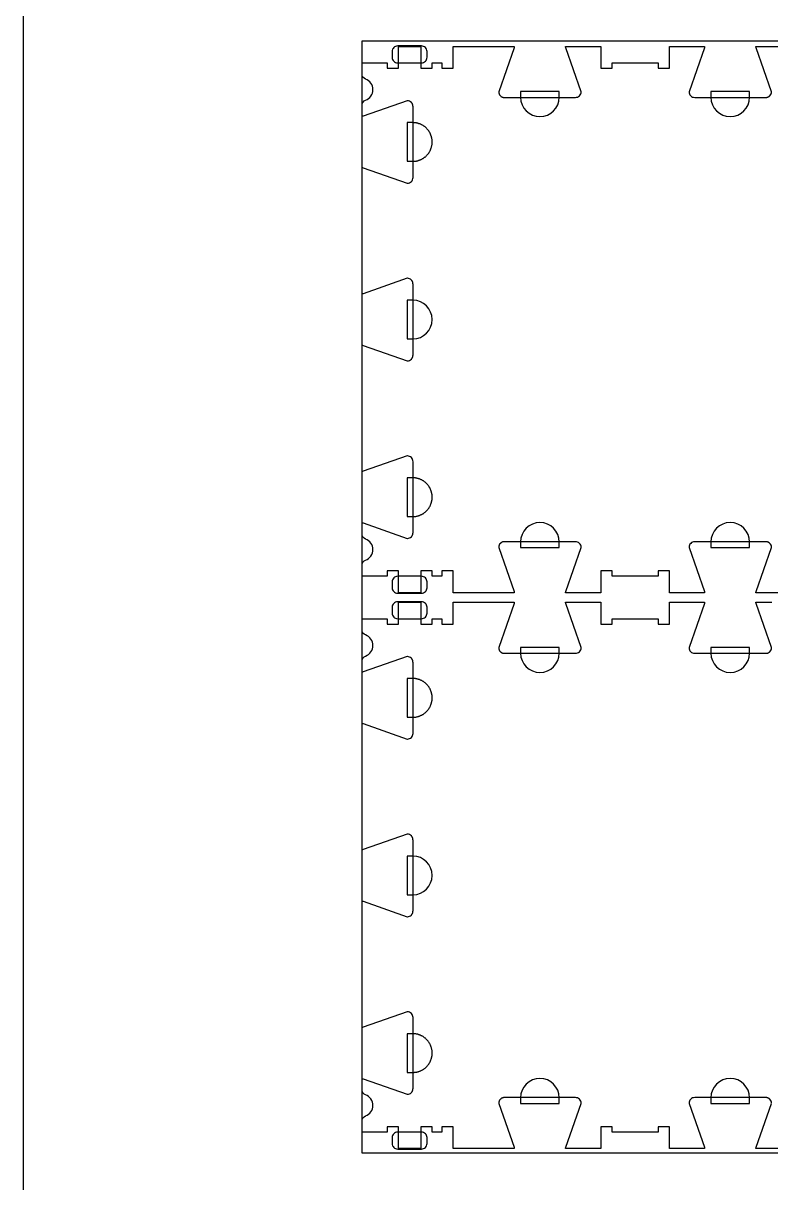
# Model space of a CAD drawing. Extents: x -31012 to -27828, y -10461 to -4867.
# Drawn here: x -31012 to -30191, y -6824 to -5552 of the extents above; entities that cross this region are included whole.
import ezdxf

# ---------------------------------------------------------------- set-up
doc = ezdxf.new("R2010")
doc.units = 0
for name, color, linetype in [('0_SHEET_SPRUCEPLY_2440X122', 1, 'CONTINUOUS'), ('4_ANYTOOL_CUTTHROUGH_OUTSI', 5, 'CONTINUOUS'), ('5_ANYTOOL_HALF_MILL_9MM_IN', 3, 'CONTINUOUS'), ('DONOTCUT', 18, 'CONTINUOUS')]:
    doc.layers.add(name, color=color, linetype=linetype)

msp = doc.modelspace()

# ---------------------------------------------------------------- linework, layer by layer
at = {"layer": '0_SHEET_SPRUCEPLY_2440X122'}
msp.add_lwpolyline([(-30640.2, -5571.2), (-30640.2, -6791.2), (-28200.2, -6791.2), (-28200.2, -5571.2)], close=True, dxfattribs=at)
at = {"layer": '4_ANYTOOL_CUTTHROUGH_OUTSI', "color": 5}
for points in [[(-30190.5, -6126.9, 0.198912), (-30192.3, -6122.5), (-30192.4, -6122.4), (-30192.5, -6122.3), (-30192.7, -6122.2), (-30192.8, -6122.1), (-30192.9, -6122), (-30193, -6121.9), (-30193.1, -6121.8), (-30193.3, -6121.7), (-30193.4, -6121.6), (-30193.5, -6121.5), (-30193.7, -6121.4), (-30193.8, -6121.4), (-30193.9, -6121.3), (-30194.1, -6121.2), (-30194.2, -6121.2), (-30194.4, -6121.1), (-30194.5, -6121.1), (-30194.6, -6121), (-30194.8, -6120.9), (-30194.9, -6120.9), (-30195.1, -6120.9), (-30195.2, -6120.8), (-30195.4, -6120.8), (-30195.5, -6120.8), (-30195.7, -6120.7), (-30195.8, -6120.7), (-30196, -6120.7), (-30196.1, -6120.7), (-30196.3, -6120.6), (-30196.4, -6120.6), (-30196.6, -6120.6), (-30196.7, -6120.6), (-30274.7, -6120.6, 0.414214), (-30281, -6126.9), (-30281, -6126.9), (-30281, -6127), (-30264.1, -6175.2), (-30264.1, -6175.2, -0.061485), (-30263.9, -6176.6), (-30302.4, -6176.6), (-30302.4, -6152.6), (-30314.9, -6152.6), (-30314.9, -6158.6), (-30365.4, -6158.6), (-30365.4, -6152.6), (-30377.9, -6152.6), (-30377.9, -6176.6), (-30416.5, -6176.6), (-30416.5, -6176.6, -0.061485), (-30416.3, -6175.2), (-30399.4, -6127), (-30399.4, -6126.9), (-30399.4, -6126.9), (-30399.4, -6126.9, 0.414214), (-30405.7, -6120.6), (-30483.7, -6120.6), (-30483.8, -6120.6), (-30484, -6120.6), (-30484.1, -6120.6), (-30484.3, -6120.7), (-30484.4, -6120.7), (-30484.6, -6120.7), (-30484.7, -6120.7), (-30484.9, -6120.8), (-30485, -6120.8), (-30485.2, -6120.8), (-30485.3, -6120.9), (-30485.5, -6120.9), (-30485.6, -6120.9), (-30485.8, -6121), (-30485.9, -6121.1), (-30486, -6121.1), (-30486.2, -6121.2), (-30486.3, -6121.2), (-30486.5, -6121.3), (-30486.6, -6121.4), (-30486.7, -6121.4), (-30486.9, -6121.5), (-30487, -6121.6), (-30487.1, -6121.7), (-30487.3, -6121.8), (-30487.4, -6121.9), (-30487.5, -6122), (-30487.6, -6122.1), (-30487.7, -6122.2), (-30487.9, -6122.3), (-30488, -6122.4), (-30488.1, -6122.5, 0.198912), (-30489.9, -6126.9), (-30489.9, -6126.9), (-30489.9, -6127), (-30473, -6175.2), (-30473, -6175.2, -0.061485), (-30472.8, -6176.6), (-30490.2, -6176.6), (-30539.9, -6176.6), (-30539.9, -6152.6), (-30552.4, -6152.6), (-30552.4, -6158.6), (-30562.9, -6158.6), (-30562.9, -6152.6), (-30575.4, -6152.6), (-30575.4, -6176.6), (-30599.9, -6176.6), (-30599.9, -6152.6), (-30612.4, -6152.6), (-30612.4, -6158.6), (-30639.9, -6158.6), (-30639.9, -6146.2), (-30639.9, -6146.2, -0.317837), (-30636.1, -6140.8, 0.707107), (-30636.1, -6117.7, -0.317837), (-30639.9, -6112.3), (-30639.9, -6099.9, -0.061485), (-30638.6, -6100.1), (-30590.3, -6117), (-30590.2, -6117), (-30590.2, -6117), (-30590.2, -6117, 0.198912), (-30585.8, -6115.2), (-30585.7, -6115.1), (-30585.6, -6115), (-30585.5, -6114.9), (-30585.4, -6114.8), (-30585.3, -6114.6), (-30585.2, -6114.5), (-30585.1, -6114.4), (-30585, -6114.3), (-30584.9, -6114.1), (-30584.8, -6114), (-30584.8, -6113.9), (-30584.7, -6113.7), (-30584.6, -6113.6), (-30584.5, -6113.5), (-30584.5, -6113.3), (-30584.4, -6113.2), (-30584.4, -6113), (-30584.3, -6112.9), (-30584.3, -6112.7), (-30584.2, -6112.6), (-30584.2, -6112.4), (-30584.1, -6112.3), (-30584.1, -6112.1), (-30584.1, -6112), (-30584, -6111.8), (-30584, -6111.7), (-30584, -6111.5), (-30584, -6111.4), (-30584, -6111.2), (-30584, -6111.1), (-30583.9, -6110.9), (-30583.9, -6110.8), (-30583.9, -6032.8, 0.414214), (-30590.2, -6026.5), (-30590.2, -6026.5), (-30590.3, -6026.5), (-30638.6, -6043.4), (-30638.6, -6043.4, -0.061485), (-30639.9, -6043.7), (-30639.9, -5905, -0.061485), (-30638.6, -5905.2), (-30590.3, -5922.1), (-30590.2, -5922.1), (-30590.2, -5922.1), (-30590.2, -5922.1, 0.198912), (-30585.8, -5920.3), (-30585.7, -5920.2), (-30585.6, -5920.1), (-30585.5, -5920), (-30585.4, -5919.9), (-30585.3, -5919.7), (-30585.2, -5919.6), (-30585.1, -5919.5), (-30585, -5919.4), (-30584.9, -5919.2), (-30584.8, -5919.1), (-30584.8, -5919), (-30584.7, -5918.8), (-30584.6, -5918.7), (-30584.5, -5918.6), (-30584.5, -5918.4), (-30584.4, -5918.3), (-30584.4, -5918.1), (-30584.3, -5918), (-30584.3, -5917.8), (-30584.2, -5917.7), (-30584.2, -5917.5), (-30584.1, -5917.4), (-30584.1, -5917.2), (-30584.1, -5917.1), (-30584, -5916.9), (-30584, -5916.8), (-30584, -5916.6), (-30584, -5916.5), (-30584, -5916.3), (-30584, -5916.2), (-30583.9, -5916), (-30583.9, -5915.9), (-30583.9, -5837.9), (-30583.9, -5837.7), (-30584, -5837.6), (-30584, -5837.4), (-30584, -5837.3), (-30584, -5837.1), (-30584, -5837), (-30584, -5836.8), (-30584.1, -5836.7), (-30584.1, -5836.5), (-30584.1, -5836.4), (-30584.2, -5836.2), (-30584.2, -5836.1), (-30584.3, -5835.9), (-30584.3, -5835.8), (-30584.4, -5835.6), (-30584.4, -5835.5), (-30584.5, -5835.3), (-30584.5, -5835.2), (-30584.6, -5835.1), (-30584.7, -5834.9), (-30584.8, -5834.8), (-30584.8, -5834.7), (-30584.9, -5834.5), (-30585, -5834.4), (-30585.1, -5834.3), (-30585.2, -5834.2), (-30585.3, -5834), (-30585.4, -5833.9), (-30585.5, -5833.8), (-30585.6, -5833.7), (-30585.7, -5833.6), (-30585.8, -5833.5, 0.198912), (-30590.2, -5831.6), (-30590.2, -5831.6), (-30590.3, -5831.6), (-30638.6, -5848.5), (-30638.6, -5848.5, -0.061485), (-30639.9, -5848.8), (-30639.9, -5710.1, -0.061485), (-30638.6, -5710.3), (-30590.3, -5727.2), (-30590.2, -5727.2), (-30590.2, -5727.2), (-30590.2, -5727.2, 0.414214), (-30583.9, -5721), (-30583.9, -5643), (-30583.9, -5642.8), (-30584, -5642.7), (-30584, -5642.5), (-30584, -5642.4), (-30584, -5642.2), (-30584, -5642.1), (-30584, -5641.9), (-30584.1, -5641.8), (-30584.1, -5641.6), (-30584.1, -5641.5), (-30584.2, -5641.3), (-30584.2, -5641.2), (-30584.3, -5641), (-30584.3, -5640.9), (-30584.4, -5640.7), (-30584.4, -5640.6), (-30584.5, -5640.4), (-30584.5, -5640.3), (-30584.6, -5640.2), (-30584.7, -5640), (-30584.8, -5639.9), (-30584.8, -5639.8), (-30584.9, -5639.6), (-30585, -5639.5), (-30585.1, -5639.4), (-30585.2, -5639.3), (-30585.3, -5639.1), (-30585.4, -5639), (-30585.5, -5638.9), (-30585.6, -5638.8), (-30585.7, -5638.7), (-30585.8, -5638.6, 0.198912), (-30590.2, -5636.7), (-30590.2, -5636.7), (-30590.3, -5636.7), (-30638.6, -5653.6), (-30638.6, -5653.6, -0.061485), (-30639.9, -5653.9), (-30639.9, -5641.5, -0.317837), (-30636.1, -5636.1, 0.707107), (-30636.1, -5613, -0.317837), (-30639.9, -5607.5), (-30639.9, -5595.1), (-30612.4, -5595.1), (-30612.4, -5601.1), (-30599.9, -5601.1), (-30599.9, -5577.1), (-30575.4, -5577.1), (-30575.4, -5601.1), (-30562.9, -5601.1), (-30562.9, -5595.1), (-30552.4, -5595.1), (-30552.4, -5601.1), (-30539.9, -5601.1), (-30539.9, -5577.1), (-30472.8, -5577.1), (-30472.8, -5577.1, -0.061485), (-30473, -5578.5), (-30489.9, -5626.8), (-30489.9, -5626.8), (-30489.9, -5626.9), (-30489.9, -5626.9, 0.198912), (-30488.1, -5631.3), (-30488, -5631.4), (-30487.9, -5631.5), (-30487.7, -5631.6), (-30487.6, -5631.7), (-30487.5, -5631.8), (-30487.4, -5631.9), (-30487.3, -5632), (-30487.1, -5632.1), (-30487, -5632.2), (-30486.9, -5632.2), (-30486.7, -5632.3), (-30486.6, -5632.4), (-30486.5, -5632.5), (-30486.3, -5632.5), (-30486.2, -5632.6), (-30486, -5632.7), (-30485.9, -5632.7), (-30485.8, -5632.8), (-30485.6, -5632.8), (-30485.5, -5632.9), (-30485.3, -5632.9), (-30485.2, -5632.9), (-30485, -5633), (-30484.9, -5633), (-30484.7, -5633), (-30484.6, -5633.1), (-30484.4, -5633.1), (-30484.3, -5633.1), (-30484.1, -5633.1), (-30484, -5633.1), (-30483.8, -5633.1), (-30483.7, -5633.1), (-30405.7, -5633.1, 0.414214), (-30399.4, -5626.9), (-30399.4, -5626.8), (-30399.4, -5626.8), (-30416.3, -5578.5), (-30416.3, -5578.5, -0.061485), (-30416.5, -5577.1), (-30377.9, -5577.1), (-30377.9, -5601.1), (-30365.4, -5601.1), (-30365.4, -5595.1), (-30314.9, -5595.1), (-30314.9, -5601.1), (-30302.4, -5601.1), (-30302.4, -5577.1), (-30263.9, -5577.1), (-30263.9, -5577.1, -0.061485), (-30264.1, -5578.5), (-30281, -5626.8), (-30281, -5626.8), (-30281, -5626.9), (-30281, -5626.9, 0.414214), (-30274.7, -5633.1), (-30196.7, -5633.1), (-30196.6, -5633.1), (-30196.4, -5633.1), (-30196.3, -5633.1), (-30196.1, -5633.1), (-30196, -5633.1), (-30195.8, -5633.1), (-30195.7, -5633), (-30195.5, -5633), (-30195.4, -5633), (-30195.2, -5632.9), (-30195.1, -5632.9), (-30194.9, -5632.9), (-30194.8, -5632.8), (-30194.6, -5632.8), (-30194.5, -5632.7), (-30194.4, -5632.7), (-30194.2, -5632.6), (-30194.1, -5632.5), (-30193.9, -5632.5), (-30193.8, -5632.4), (-30193.7, -5632.3), (-30193.5, -5632.2), (-30193.4, -5632.2), (-30193.3, -5632.1), (-30193.1, -5632), (-30193, -5631.9), (-30192.9, -5631.8), (-30192.8, -5631.7), (-30192.7, -5631.6), (-30192.5, -5631.5), (-30192.4, -5631.4), (-30192.3, -5631.3, 0.198912), (-30190.5, -5626.9)], [(-30190.5, -5626.8), (-30207.4, -5578.5), (-30207.4, -5578.5, -0.061485), (-30207.6, -5577.1), (-30140.4, -5577.1)], [(-30140.4, -6176.6), (-30207.6, -6176.6), (-30207.6, -6176.6, -0.061485), (-30207.4, -6175.2), (-30190.5, -6127)], [(-30190.5, -6736.9, 0.198912), (-30192.3, -6732.5), (-30192.4, -6732.4), (-30192.5, -6732.3), (-30192.7, -6732.2), (-30192.8, -6732.1), (-30192.9, -6732), (-30193, -6731.9), (-30193.1, -6731.8), (-30193.3, -6731.7), (-30193.4, -6731.6), (-30193.5, -6731.5), (-30193.7, -6731.4), (-30193.8, -6731.4), (-30193.9, -6731.3), (-30194.1, -6731.2), (-30194.2, -6731.2), (-30194.4, -6731.1), (-30194.5, -6731.1), (-30194.6, -6731), (-30194.8, -6730.9), (-30194.9, -6730.9), (-30195.1, -6730.9), (-30195.2, -6730.8), (-30195.4, -6730.8), (-30195.5, -6730.8), (-30195.7, -6730.7), (-30195.8, -6730.7), (-30196, -6730.7), (-30196.1, -6730.7), (-30196.3, -6730.6), (-30196.4, -6730.6), (-30196.6, -6730.6), (-30196.7, -6730.6), (-30274.7, -6730.6, 0.414214), (-30281, -6736.9), (-30281, -6736.9), (-30281, -6737), (-30264.1, -6785.2), (-30264.1, -6785.2, -0.061485), (-30263.9, -6786.6), (-30302.4, -6786.6), (-30302.4, -6762.6), (-30314.9, -6762.6), (-30314.9, -6768.6), (-30365.4, -6768.6), (-30365.4, -6762.6), (-30377.9, -6762.6), (-30377.9, -6786.6), (-30416.5, -6786.6), (-30416.5, -6786.6, -0.061485), (-30416.3, -6785.2), (-30399.4, -6737), (-30399.4, -6736.9), (-30399.4, -6736.9), (-30399.4, -6736.9, 0.414214), (-30405.7, -6730.6), (-30483.7, -6730.6), (-30483.8, -6730.6), (-30484, -6730.6), (-30484.1, -6730.6), (-30484.3, -6730.7), (-30484.4, -6730.7), (-30484.6, -6730.7), (-30484.7, -6730.7), (-30484.9, -6730.8), (-30485, -6730.8), (-30485.2, -6730.8), (-30485.3, -6730.9), (-30485.5, -6730.9), (-30485.6, -6730.9), (-30485.8, -6731), (-30485.9, -6731.1), (-30486, -6731.1), (-30486.2, -6731.2), (-30486.3, -6731.2), (-30486.5, -6731.3), (-30486.6, -6731.4), (-30486.7, -6731.4), (-30486.9, -6731.5), (-30487, -6731.6), (-30487.1, -6731.7), (-30487.3, -6731.8), (-30487.4, -6731.9), (-30487.5, -6732), (-30487.6, -6732.1), (-30487.7, -6732.2), (-30487.9, -6732.3), (-30488, -6732.4), (-30488.1, -6732.5, 0.198912), (-30489.9, -6736.9), (-30489.9, -6736.9), (-30489.9, -6737), (-30473, -6785.2), (-30473, -6785.2, -0.061485), (-30472.8, -6786.6), (-30490.2, -6786.6), (-30539.9, -6786.6), (-30539.9, -6762.6), (-30552.4, -6762.6), (-30552.4, -6768.6), (-30562.9, -6768.6), (-30562.9, -6762.6), (-30575.4, -6762.6), (-30575.4, -6786.6), (-30599.9, -6786.6), (-30599.9, -6762.6), (-30612.4, -6762.6), (-30612.4, -6768.6), (-30639.9, -6768.6), (-30639.9, -6756.2), (-30639.9, -6756.2, -0.317837), (-30636.1, -6750.8, 0.707107), (-30636.1, -6727.7, -0.317837), (-30639.9, -6722.3), (-30639.9, -6709.9, -0.061485), (-30638.6, -6710.1), (-30590.3, -6727), (-30590.2, -6727), (-30590.2, -6727), (-30590.2, -6727, 0.198912), (-30585.8, -6725.2), (-30585.7, -6725.1), (-30585.6, -6725), (-30585.5, -6724.9), (-30585.4, -6724.8), (-30585.3, -6724.6), (-30585.2, -6724.5), (-30585.1, -6724.4), (-30585, -6724.3), (-30584.9, -6724.1), (-30584.8, -6724), (-30584.8, -6723.9), (-30584.7, -6723.7), (-30584.6, -6723.6), (-30584.5, -6723.5), (-30584.5, -6723.3), (-30584.4, -6723.2), (-30584.4, -6723), (-30584.3, -6722.9), (-30584.3, -6722.7), (-30584.2, -6722.6), (-30584.2, -6722.4), (-30584.1, -6722.3), (-30584.1, -6722.1), (-30584.1, -6722), (-30584, -6721.8), (-30584, -6721.7), (-30584, -6721.5), (-30584, -6721.4), (-30584, -6721.2), (-30584, -6721.1), (-30583.9, -6720.9), (-30583.9, -6720.8), (-30583.9, -6642.8, 0.414214), (-30590.2, -6636.5), (-30590.2, -6636.5), (-30590.3, -6636.5), (-30638.6, -6653.4), (-30638.6, -6653.4, -0.061485), (-30639.9, -6653.7), (-30639.9, -6515, -0.061485), (-30638.6, -6515.2), (-30590.3, -6532.1), (-30590.2, -6532.1), (-30590.2, -6532.1), (-30590.2, -6532.1, 0.198912), (-30585.8, -6530.3), (-30585.7, -6530.2), (-30585.6, -6530.1), (-30585.5, -6530), (-30585.4, -6529.9), (-30585.3, -6529.7), (-30585.2, -6529.6), (-30585.1, -6529.5), (-30585, -6529.4), (-30584.9, -6529.2), (-30584.8, -6529.1), (-30584.8, -6529), (-30584.7, -6528.8), (-30584.6, -6528.7), (-30584.5, -6528.6), (-30584.5, -6528.4), (-30584.4, -6528.3), (-30584.4, -6528.1), (-30584.3, -6528), (-30584.3, -6527.8), (-30584.2, -6527.7), (-30584.2, -6527.5), (-30584.1, -6527.4), (-30584.1, -6527.2), (-30584.1, -6527.1), (-30584, -6526.9), (-30584, -6526.8), (-30584, -6526.6), (-30584, -6526.5), (-30584, -6526.3), (-30584, -6526.2), (-30583.9, -6526), (-30583.9, -6525.9), (-30583.9, -6447.9), (-30583.9, -6447.7), (-30584, -6447.6), (-30584, -6447.4), (-30584, -6447.3), (-30584, -6447.1), (-30584, -6447), (-30584, -6446.8), (-30584.1, -6446.7), (-30584.1, -6446.5), (-30584.1, -6446.4), (-30584.2, -6446.2), (-30584.2, -6446.1), (-30584.3, -6445.9), (-30584.3, -6445.8), (-30584.4, -6445.6), (-30584.4, -6445.5), (-30584.5, -6445.3), (-30584.5, -6445.2), (-30584.6, -6445.1), (-30584.7, -6444.9), (-30584.8, -6444.8), (-30584.8, -6444.7), (-30584.9, -6444.5), (-30585, -6444.4), (-30585.1, -6444.3), (-30585.2, -6444.2), (-30585.3, -6444), (-30585.4, -6443.9), (-30585.5, -6443.8), (-30585.6, -6443.7), (-30585.7, -6443.6), (-30585.8, -6443.5, 0.198912), (-30590.2, -6441.6), (-30590.2, -6441.6), (-30590.3, -6441.6), (-30638.6, -6458.5), (-30638.6, -6458.5, -0.061485), (-30639.9, -6458.8), (-30639.9, -6320.1, -0.061485), (-30638.6, -6320.3), (-30590.3, -6337.2), (-30590.2, -6337.2), (-30590.2, -6337.2), (-30590.2, -6337.2, 0.414214), (-30583.9, -6331), (-30583.9, -6253), (-30583.9, -6252.8), (-30584, -6252.7), (-30584, -6252.5), (-30584, -6252.4), (-30584, -6252.2), (-30584, -6252.1), (-30584, -6251.9), (-30584.1, -6251.8), (-30584.1, -6251.6), (-30584.1, -6251.5), (-30584.2, -6251.3), (-30584.2, -6251.2), (-30584.3, -6251), (-30584.3, -6250.9), (-30584.4, -6250.7), (-30584.4, -6250.6), (-30584.5, -6250.4), (-30584.5, -6250.3), (-30584.6, -6250.2), (-30584.7, -6250), (-30584.8, -6249.9), (-30584.8, -6249.8), (-30584.9, -6249.6), (-30585, -6249.5), (-30585.1, -6249.4), (-30585.2, -6249.3), (-30585.3, -6249.1), (-30585.4, -6249), (-30585.5, -6248.9), (-30585.6, -6248.8), (-30585.7, -6248.7), (-30585.8, -6248.6, 0.198912), (-30590.2, -6246.7), (-30590.2, -6246.7), (-30590.3, -6246.7), (-30638.6, -6263.6), (-30638.6, -6263.6, -0.061485), (-30639.9, -6263.9), (-30639.9, -6251.5, -0.317837), (-30636.1, -6246.1, 0.707107), (-30636.1, -6223, -0.317837), (-30639.9, -6217.5), (-30639.9, -6205.1), (-30612.4, -6205.1), (-30612.4, -6211.1), (-30599.9, -6211.1), (-30599.9, -6187.1), (-30575.4, -6187.1), (-30575.4, -6211.1), (-30562.9, -6211.1), (-30562.9, -6205.1), (-30552.4, -6205.1), (-30552.4, -6211.1), (-30539.9, -6211.1), (-30539.9, -6187.1), (-30472.8, -6187.1), (-30472.8, -6187.1, -0.061485), (-30473, -6188.5), (-30489.9, -6236.8), (-30489.9, -6236.8), (-30489.9, -6236.9), (-30489.9, -6236.9, 0.198912), (-30488.1, -6241.3), (-30488, -6241.4), (-30487.9, -6241.5), (-30487.7, -6241.6), (-30487.6, -6241.7), (-30487.5, -6241.8), (-30487.4, -6241.9), (-30487.3, -6242), (-30487.1, -6242.1), (-30487, -6242.2), (-30486.9, -6242.2), (-30486.7, -6242.3), (-30486.6, -6242.4), (-30486.5, -6242.5), (-30486.3, -6242.5), (-30486.2, -6242.6), (-30486, -6242.7), (-30485.9, -6242.7), (-30485.8, -6242.8), (-30485.6, -6242.8), (-30485.5, -6242.9), (-30485.3, -6242.9), (-30485.2, -6242.9), (-30485, -6243), (-30484.9, -6243), (-30484.7, -6243), (-30484.6, -6243.1), (-30484.4, -6243.1), (-30484.3, -6243.1), (-30484.1, -6243.1), (-30484, -6243.1), (-30483.8, -6243.1), (-30483.7, -6243.1), (-30405.7, -6243.1, 0.414214), (-30399.4, -6236.9), (-30399.4, -6236.8), (-30399.4, -6236.8), (-30416.3, -6188.5), (-30416.3, -6188.5, -0.061485), (-30416.5, -6187.1), (-30377.9, -6187.1), (-30377.9, -6211.1), (-30365.4, -6211.1), (-30365.4, -6205.1), (-30314.9, -6205.1), (-30314.9, -6211.1), (-30302.4, -6211.1), (-30302.4, -6187.1), (-30263.9, -6187.1), (-30263.9, -6187.1, -0.061485), (-30264.1, -6188.5), (-30281, -6236.8), (-30281, -6236.8), (-30281, -6236.9), (-30281, -6236.9, 0.414214), (-30274.7, -6243.1), (-30196.7, -6243.1), (-30196.6, -6243.1), (-30196.4, -6243.1), (-30196.3, -6243.1), (-30196.1, -6243.1), (-30196, -6243.1), (-30195.8, -6243.1), (-30195.7, -6243), (-30195.5, -6243), (-30195.4, -6243), (-30195.2, -6242.9), (-30195.1, -6242.9), (-30194.9, -6242.9), (-30194.8, -6242.8), (-30194.6, -6242.8), (-30194.5, -6242.7), (-30194.4, -6242.7), (-30194.2, -6242.6), (-30194.1, -6242.5), (-30193.9, -6242.5), (-30193.8, -6242.4), (-30193.7, -6242.3), (-30193.5, -6242.2), (-30193.4, -6242.2), (-30193.3, -6242.1), (-30193.1, -6242), (-30193, -6241.9), (-30192.9, -6241.8), (-30192.8, -6241.7), (-30192.7, -6241.6), (-30192.5, -6241.5), (-30192.4, -6241.4), (-30192.3, -6241.3, 0.198912), (-30190.5, -6236.9)], [(-30190.5, -6236.8), (-30207.4, -6188.5), (-30207.4, -6188.5, -0.061485), (-30207.6, -6187.1), (-30190.2, -6187.1)], [(-30140.4, -6786.6), (-30207.6, -6786.6), (-30207.6, -6786.6, -0.061485), (-30207.4, -6785.2), (-30190.5, -6737)]]:
    msp.add_lwpolyline(points, format="xyb", dxfattribs=at)
at = {"layer": '5_ANYTOOL_HALF_MILL_9MM_IN', "color": 3}
for points in [[(-30600.8, -5576.6, 0.414214), (-30606.8, -5582.6), (-30606.8, -5589.1, 0.414214), (-30600.8, -5595.1), (-30574.6, -5595.1, 0.414214), (-30568.6, -5589.1), (-30568.6, -5582.6, 0.414214), (-30574.6, -5576.6)], [(-30465.9, -5632.9, 1), (-30423.4, -5632.9), (-30423.4, -5632.6), (-30423.4, -5626.6), (-30465.9, -5626.6), (-30465.9, -5632.6), (-30465.9, -5632.9)], [(-30257, -5632.9, 1), (-30214.5, -5632.9), (-30214.5, -5632.6), (-30214.5, -5626.6), (-30257, -5626.6), (-30257, -5632.6), (-30257, -5632.9)], [(-30584.2, -5898.1, 1), (-30584.2, -5855.6), (-30584.4, -5855.6), (-30590.4, -5855.6), (-30590.4, -5898.1), (-30584.4, -5898.1), (-30584.2, -5898.1)], [(-30423.4, -6120.9, 1), (-30465.9, -6120.9), (-30465.9, -6121.1), (-30465.9, -6127.1), (-30423.4, -6127.1), (-30423.4, -6121.1), (-30423.4, -6120.9)], [(-30214.5, -6120.9, 1), (-30257, -6120.9), (-30257, -6121.1), (-30257, -6127.1), (-30214.5, -6127.1), (-30214.5, -6121.1), (-30214.5, -6120.9)], [(-30600.8, -6158.6, 0.414214), (-30606.8, -6164.6), (-30606.8, -6171.1, 0.414214), (-30600.8, -6177.1), (-30574.6, -6177.1, 0.414214), (-30568.6, -6171.1), (-30568.6, -6164.6, 0.414214), (-30574.6, -6158.6)], [(-30600.8, -6186.6, 0.414214), (-30606.8, -6192.6), (-30606.8, -6199.1, 0.414214), (-30600.8, -6205.1), (-30574.6, -6205.1, 0.414214), (-30568.6, -6199.1), (-30568.6, -6192.6, 0.414214), (-30574.6, -6186.6)], [(-30465.9, -6242.9, 1), (-30423.4, -6242.9), (-30423.4, -6242.6), (-30423.4, -6236.6), (-30465.9, -6236.6), (-30465.9, -6242.6), (-30465.9, -6242.9)], [(-30257, -6242.9, 1), (-30214.5, -6242.9), (-30214.5, -6242.6), (-30214.5, -6236.6), (-30257, -6236.6), (-30257, -6242.6), (-30257, -6242.9)], [(-30584.2, -6508.1, 1), (-30584.2, -6465.6), (-30584.4, -6465.6), (-30590.4, -6465.6), (-30590.4, -6508.1), (-30584.4, -6508.1), (-30584.2, -6508.1)], [(-30423.4, -6730.9, 1), (-30465.9, -6730.9), (-30465.9, -6731.1), (-30465.9, -6737.1), (-30423.4, -6737.1), (-30423.4, -6731.1), (-30423.4, -6730.9)], [(-30214.5, -6730.9, 1), (-30257, -6730.9), (-30257, -6731.1), (-30257, -6737.1), (-30214.5, -6737.1), (-30214.5, -6731.1), (-30214.5, -6730.9)], [(-30600.8, -6768.6, 0.414214), (-30606.8, -6774.6), (-30606.8, -6781.1, 0.414214), (-30600.8, -6787.1), (-30574.6, -6787.1, 0.414214), (-30568.6, -6781.1), (-30568.6, -6774.6, 0.414214), (-30574.6, -6768.6)]]:
    msp.add_lwpolyline(points, format="xyb", close=True, dxfattribs=at)
for points in [[(-30584.2, -5703.2), (-30583.7, -5703.2), (-30583.3, -5703.2), (-30582.8, -5703.2), (-30582.3, -5703.1), (-30581.8, -5703.1), (-30581.3, -5703), (-30580.8, -5703), (-30580.3, -5702.9), (-30579.8, -5702.8), (-30579.3, -5702.7), (-30578.8, -5702.5), (-30578.4, -5702.4), (-30577.9, -5702.3), (-30577.4, -5702.1), (-30576.9, -5701.9), (-30576.4, -5701.7), (-30575.9, -5701.5), (-30575.4, -5701.3), (-30574.9, -5701.1), (-30574.4, -5700.9), (-30574, -5700.6), (-30573.5, -5700.3), (-30573, -5700.1), (-30572.6, -5699.8), (-30572.1, -5699.5), (-30571.7, -5699.1), (-30571.2, -5698.8), (-30570.8, -5698.5), (-30570.4, -5698.1), (-30570, -5697.8), (-30569.6, -5697.4), (-30569.2, -5697), (-30568.8, -5696.6), (-30568.4, -5696.2), (-30568.1, -5695.8), (-30567.7, -5695.4), (-30567.4, -5694.9), (-30567, -5694.5), (-30566.7, -5694.1), (-30566.4, -5693.6), (-30566.1, -5693.2), (-30565.8, -5692.7), (-30565.6, -5692.2), (-30565.3, -5691.7), (-30565.1, -5691.3), (-30564.9, -5690.8), (-30564.6, -5690.3), (-30564.4, -5689.8), (-30564.3, -5689.3), (-30564.1, -5688.8), (-30563.9, -5688.3), (-30563.8, -5687.8), (-30563.6, -5687.3), (-30563.5, -5686.8), (-30563.4, -5686.3), (-30563.3, -5685.8), (-30563.2, -5685.4), (-30563.1, -5684.9), (-30563.1, -5684.4), (-30563, -5683.9), (-30563, -5683.4), (-30563, -5682.9), (-30563, -5682.5), (-30562.9, -5682), (-30563, -5681.5), (-30563, -5681), (-30563, -5680.6), (-30563, -5680.1), (-30563.1, -5679.6), (-30563.1, -5679.1), (-30563.2, -5678.6), (-30563.3, -5678.1), (-30563.4, -5677.6), (-30563.5, -5677.1), (-30563.6, -5676.6), (-30563.8, -5676.1), (-30563.9, -5675.6), (-30564.1, -5675.1), (-30564.3, -5674.7), (-30564.4, -5674.2), (-30564.6, -5673.7), (-30564.9, -5673.2), (-30565.1, -5672.7), (-30565.3, -5672.2), (-30565.6, -5671.7), (-30565.8, -5671.3), (-30566.1, -5670.8), (-30566.4, -5670.4), (-30566.7, -5669.9), (-30567, -5669.5), (-30567.4, -5669), (-30567.7, -5668.6), (-30568.1, -5668.2), (-30568.4, -5667.8), (-30568.8, -5667.4), (-30569.2, -5667), (-30569.6, -5666.6), (-30570, -5666.2), (-30570.4, -5665.8), (-30570.8, -5665.5), (-30571.2, -5665.1), (-30571.7, -5664.8), (-30572.1, -5664.5), (-30572.6, -5664.2), (-30573, -5663.9), (-30573.5, -5663.6), (-30574, -5663.4), (-30574.4, -5663.1), (-30574.9, -5662.9), (-30575.4, -5662.6), (-30575.9, -5662.4), (-30576.4, -5662.2), (-30576.9, -5662), (-30577.4, -5661.9), (-30577.9, -5661.7), (-30578.4, -5661.6), (-30578.8, -5661.4), (-30579.3, -5661.3), (-30579.8, -5661.2), (-30580.3, -5661.1), (-30580.8, -5661), (-30581.3, -5660.9), (-30581.8, -5660.9), (-30582.3, -5660.8), (-30582.8, -5660.8), (-30583.3, -5660.8), (-30583.7, -5660.7), (-30584.2, -5660.7), (-30584.4, -5660.7), (-30590.4, -5660.7), (-30590.4, -5703.2), (-30584.4, -5703.2), (-30584.2, -5703.2)], [(-30584.2, -6093), (-30583.7, -6093), (-30583.3, -6093), (-30582.8, -6093), (-30582.3, -6092.9), (-30581.8, -6092.9), (-30581.3, -6092.8), (-30580.8, -6092.8), (-30580.3, -6092.7), (-30579.8, -6092.6), (-30579.3, -6092.5), (-30578.8, -6092.3), (-30578.4, -6092.2), (-30577.9, -6092.1), (-30577.4, -6091.9), (-30576.9, -6091.7), (-30576.4, -6091.5), (-30575.9, -6091.3), (-30575.4, -6091.1), (-30574.9, -6090.9), (-30574.4, -6090.7), (-30574, -6090.4), (-30573.5, -6090.1), (-30573, -6089.9), (-30572.6, -6089.6), (-30572.1, -6089.3), (-30571.7, -6088.9), (-30571.2, -6088.6), (-30570.8, -6088.3), (-30570.4, -6087.9), (-30570, -6087.6), (-30569.6, -6087.2), (-30569.2, -6086.8), (-30568.8, -6086.4), (-30568.4, -6086), (-30568.1, -6085.6), (-30567.7, -6085.2), (-30567.4, -6084.7), (-30567, -6084.3), (-30566.7, -6083.9), (-30566.4, -6083.4), (-30566.1, -6083), (-30565.8, -6082.5), (-30565.6, -6082), (-30565.3, -6081.5), (-30565.1, -6081.1), (-30564.9, -6080.6), (-30564.6, -6080.1), (-30564.4, -6079.6), (-30564.3, -6079.1), (-30564.1, -6078.6), (-30563.9, -6078.1), (-30563.8, -6077.6), (-30563.6, -6077.1), (-30563.5, -6076.6), (-30563.4, -6076.1), (-30563.3, -6075.6), (-30563.2, -6075.2), (-30563.1, -6074.7), (-30563.1, -6074.2), (-30563, -6073.7), (-30563, -6073.2), (-30563, -6072.7), (-30563, -6072.3), (-30562.9, -6071.8), (-30563, -6071.3), (-30563, -6070.8), (-30563, -6070.4), (-30563, -6069.9), (-30563.1, -6069.4), (-30563.1, -6068.9), (-30563.2, -6068.4), (-30563.3, -6067.9), (-30563.4, -6067.4), (-30563.5, -6066.9), (-30563.6, -6066.4), (-30563.8, -6065.9), (-30563.9, -6065.4), (-30564.1, -6064.9), (-30564.3, -6064.5), (-30564.4, -6064), (-30564.6, -6063.5), (-30564.9, -6063), (-30565.1, -6062.5), (-30565.3, -6062), (-30565.6, -6061.5), (-30565.8, -6061.1), (-30566.1, -6060.6), (-30566.4, -6060.2), (-30566.7, -6059.7), (-30567, -6059.3), (-30567.4, -6058.8), (-30567.7, -6058.4), (-30568.1, -6058), (-30568.4, -6057.6), (-30568.8, -6057.2), (-30569.2, -6056.8), (-30569.6, -6056.4), (-30570, -6056), (-30570.4, -6055.6), (-30570.8, -6055.3), (-30571.2, -6054.9), (-30571.7, -6054.6), (-30572.1, -6054.3), (-30572.6, -6054), (-30573, -6053.7), (-30573.5, -6053.4), (-30574, -6053.2), (-30574.4, -6052.9), (-30574.9, -6052.7), (-30575.4, -6052.4), (-30575.9, -6052.2), (-30576.4, -6052), (-30576.9, -6051.8), (-30577.4, -6051.7), (-30577.9, -6051.5), (-30578.4, -6051.4), (-30578.8, -6051.2), (-30579.3, -6051.1), (-30579.8, -6051), (-30580.3, -6050.9), (-30580.8, -6050.8), (-30581.3, -6050.7), (-30581.8, -6050.7), (-30582.3, -6050.6), (-30582.8, -6050.6), (-30583.3, -6050.6), (-30583.7, -6050.5), (-30584.2, -6050.5), (-30584.4, -6050.5), (-30590.4, -6050.5), (-30590.4, -6093), (-30584.4, -6093), (-30584.2, -6093)], [(-30584.2, -6313.2), (-30583.7, -6313.2), (-30583.3, -6313.2), (-30582.8, -6313.2), (-30582.3, -6313.1), (-30581.8, -6313.1), (-30581.3, -6313), (-30580.8, -6313), (-30580.3, -6312.9), (-30579.8, -6312.8), (-30579.3, -6312.7), (-30578.8, -6312.5), (-30578.4, -6312.4), (-30577.9, -6312.3), (-30577.4, -6312.1), (-30576.9, -6311.9), (-30576.4, -6311.7), (-30575.9, -6311.5), (-30575.4, -6311.3), (-30574.9, -6311.1), (-30574.4, -6310.9), (-30574, -6310.6), (-30573.5, -6310.3), (-30573, -6310.1), (-30572.6, -6309.8), (-30572.1, -6309.5), (-30571.7, -6309.1), (-30571.2, -6308.8), (-30570.8, -6308.5), (-30570.4, -6308.1), (-30570, -6307.8), (-30569.6, -6307.4), (-30569.2, -6307), (-30568.8, -6306.6), (-30568.4, -6306.2), (-30568.1, -6305.8), (-30567.7, -6305.4), (-30567.4, -6304.9), (-30567, -6304.5), (-30566.7, -6304.1), (-30566.4, -6303.6), (-30566.1, -6303.2), (-30565.8, -6302.7), (-30565.6, -6302.2), (-30565.3, -6301.7), (-30565.1, -6301.3), (-30564.9, -6300.8), (-30564.6, -6300.3), (-30564.4, -6299.8), (-30564.3, -6299.3), (-30564.1, -6298.8), (-30563.9, -6298.3), (-30563.8, -6297.8), (-30563.6, -6297.3), (-30563.5, -6296.8), (-30563.4, -6296.3), (-30563.3, -6295.8), (-30563.2, -6295.4), (-30563.1, -6294.9), (-30563.1, -6294.4), (-30563, -6293.9), (-30563, -6293.4), (-30563, -6292.9), (-30563, -6292.5), (-30562.9, -6292), (-30563, -6291.5), (-30563, -6291), (-30563, -6290.6), (-30563, -6290.1), (-30563.1, -6289.6), (-30563.1, -6289.1), (-30563.2, -6288.6), (-30563.3, -6288.1), (-30563.4, -6287.6), (-30563.5, -6287.1), (-30563.6, -6286.6), (-30563.8, -6286.1), (-30563.9, -6285.6), (-30564.1, -6285.1), (-30564.3, -6284.7), (-30564.4, -6284.2), (-30564.6, -6283.7), (-30564.9, -6283.2), (-30565.1, -6282.7), (-30565.3, -6282.2), (-30565.6, -6281.7), (-30565.8, -6281.3), (-30566.1, -6280.8), (-30566.4, -6280.4), (-30566.7, -6279.9), (-30567, -6279.5), (-30567.4, -6279), (-30567.7, -6278.6), (-30568.1, -6278.2), (-30568.4, -6277.8), (-30568.8, -6277.4), (-30569.2, -6277), (-30569.6, -6276.6), (-30570, -6276.2), (-30570.4, -6275.8), (-30570.8, -6275.5), (-30571.2, -6275.1), (-30571.7, -6274.8), (-30572.1, -6274.5), (-30572.6, -6274.2), (-30573, -6273.9), (-30573.5, -6273.6), (-30574, -6273.4), (-30574.4, -6273.1), (-30574.9, -6272.9), (-30575.4, -6272.6), (-30575.9, -6272.4), (-30576.4, -6272.2), (-30576.9, -6272), (-30577.4, -6271.9), (-30577.9, -6271.7), (-30578.4, -6271.6), (-30578.8, -6271.4), (-30579.3, -6271.3), (-30579.8, -6271.2), (-30580.3, -6271.1), (-30580.8, -6271), (-30581.3, -6270.9), (-30581.8, -6270.9), (-30582.3, -6270.8), (-30582.8, -6270.8), (-30583.3, -6270.8), (-30583.7, -6270.7), (-30584.2, -6270.7), (-30584.4, -6270.7), (-30590.4, -6270.7), (-30590.4, -6313.2), (-30584.4, -6313.2), (-30584.2, -6313.2)], [(-30584.2, -6703), (-30583.7, -6703), (-30583.3, -6703), (-30582.8, -6703), (-30582.3, -6702.9), (-30581.8, -6702.9), (-30581.3, -6702.8), (-30580.8, -6702.8), (-30580.3, -6702.7), (-30579.8, -6702.6), (-30579.3, -6702.5), (-30578.8, -6702.3), (-30578.4, -6702.2), (-30577.9, -6702.1), (-30577.4, -6701.9), (-30576.9, -6701.7), (-30576.4, -6701.5), (-30575.9, -6701.3), (-30575.4, -6701.1), (-30574.9, -6700.9), (-30574.4, -6700.7), (-30574, -6700.4), (-30573.5, -6700.1), (-30573, -6699.9), (-30572.6, -6699.6), (-30572.1, -6699.3), (-30571.7, -6698.9), (-30571.2, -6698.6), (-30570.8, -6698.3), (-30570.4, -6697.9), (-30570, -6697.6), (-30569.6, -6697.2), (-30569.2, -6696.8), (-30568.8, -6696.4), (-30568.4, -6696), (-30568.1, -6695.6), (-30567.7, -6695.2), (-30567.4, -6694.7), (-30567, -6694.3), (-30566.7, -6693.9), (-30566.4, -6693.4), (-30566.1, -6693), (-30565.8, -6692.5), (-30565.6, -6692), (-30565.3, -6691.5), (-30565.1, -6691.1), (-30564.9, -6690.6), (-30564.6, -6690.1), (-30564.4, -6689.6), (-30564.3, -6689.1), (-30564.1, -6688.6), (-30563.9, -6688.1), (-30563.8, -6687.6), (-30563.6, -6687.1), (-30563.5, -6686.6), (-30563.4, -6686.1), (-30563.3, -6685.6), (-30563.2, -6685.2), (-30563.1, -6684.7), (-30563.1, -6684.2), (-30563, -6683.7), (-30563, -6683.2), (-30563, -6682.7), (-30563, -6682.3), (-30562.9, -6681.8), (-30563, -6681.3), (-30563, -6680.8), (-30563, -6680.4), (-30563, -6679.9), (-30563.1, -6679.4), (-30563.1, -6678.9), (-30563.2, -6678.4), (-30563.3, -6677.9), (-30563.4, -6677.4), (-30563.5, -6676.9), (-30563.6, -6676.4), (-30563.8, -6675.9), (-30563.9, -6675.4), (-30564.1, -6674.9), (-30564.3, -6674.5), (-30564.4, -6674), (-30564.6, -6673.5), (-30564.9, -6673), (-30565.1, -6672.5), (-30565.3, -6672), (-30565.6, -6671.5), (-30565.8, -6671.1), (-30566.1, -6670.6), (-30566.4, -6670.2), (-30566.7, -6669.7), (-30567, -6669.3), (-30567.4, -6668.8), (-30567.7, -6668.4), (-30568.1, -6668), (-30568.4, -6667.6), (-30568.8, -6667.2), (-30569.2, -6666.8), (-30569.6, -6666.4), (-30570, -6666), (-30570.4, -6665.6), (-30570.8, -6665.3), (-30571.2, -6664.9), (-30571.7, -6664.6), (-30572.1, -6664.3), (-30572.6, -6664), (-30573, -6663.7), (-30573.5, -6663.4), (-30574, -6663.2), (-30574.4, -6662.9), (-30574.9, -6662.7), (-30575.4, -6662.4), (-30575.9, -6662.2), (-30576.4, -6662), (-30576.9, -6661.8), (-30577.4, -6661.7), (-30577.9, -6661.5), (-30578.4, -6661.4), (-30578.8, -6661.2), (-30579.3, -6661.1), (-30579.8, -6661), (-30580.3, -6660.9), (-30580.8, -6660.8), (-30581.3, -6660.7), (-30581.8, -6660.7), (-30582.3, -6660.6), (-30582.8, -6660.6), (-30583.3, -6660.6), (-30583.7, -6660.5), (-30584.2, -6660.5), (-30584.4, -6660.5), (-30590.4, -6660.5), (-30590.4, -6703), (-30584.4, -6703), (-30584.2, -6703)]]:
    msp.add_lwpolyline(points, close=True, dxfattribs=at)
at = {"layer": 'DONOTCUT'}
msp.add_lwpolyline([(-31011.9, -10460.6), (-27828.5, -10460.6), (-27828.5, -4867.2), (-31011.9, -4867.2)], close=True, dxfattribs=at)

doc.saveas('drawing.dxf')
